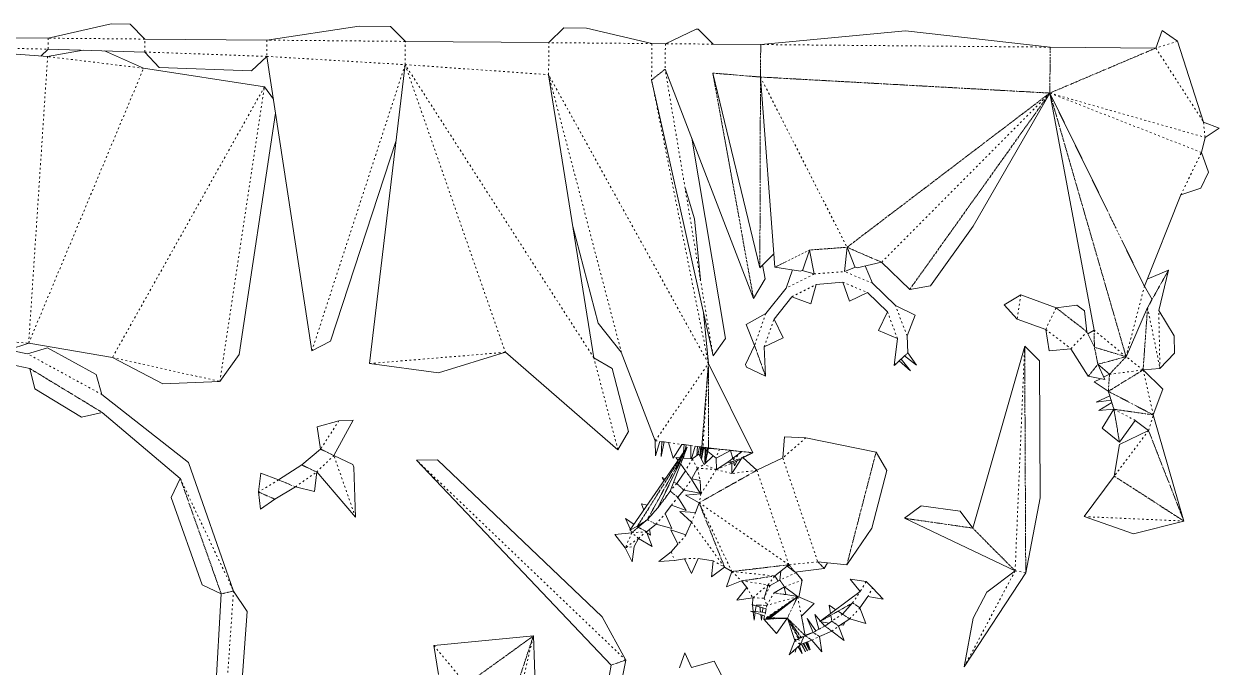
# Model space of a CAD drawing. Extents: x 0 to 780, y 418 to 839.
# Drawn here: x 366.7 to 768.2, y 619.1 to 835.4 of the extents above; entities that cross this region are included whole.
import ezdxf

# ---------------------------------------------------------------- set-up
doc = ezdxf.new("R2010")
doc.units = 0
doc.header["$LTSCALE"] = 0.05
doc.header["$MEASUREMENT"] = 0
doc.linetypes.add('ACAD_ISO03W100', pattern=[30, 12, -18])
doc.linetypes.add('ACAD_ISO12W100', pattern=[21, 12, -3, 0, -3, 0, -3])
for name, color, linetype in [('CutLine', 7, 'Continuous'), ('MountainLine', 7, 'Continuous'), ('ValleyLine', 7, 'Continuous')]:
    doc.layers.add(name, color=color, linetype=linetype)

msp = doc.modelspace()

# ---------------------------------------------------------------- linework, layer by layer
at = {"layer": 'CutLine', "color": 1, "linetype": 'Continuous', "lineweight": 0}
for p, q in [((396.06506, 835.356377), (374.886525, 830.545081)), ((402.396701, 835.299901), (396.06506, 835.356377)), ((407.351906, 830.255504), (402.396701, 835.299901)), ((479.364774, 834.613379), (448.393819, 829.889428)), ((489.915553, 834.519271), (479.364774, 834.613379)), ((494.870758, 829.474873), (489.915553, 834.519271)), ((548.119793, 834.000114), (543.075396, 829.044909)), ((555.704525, 833.932461), (548.119793, 834.000114)), ((577.684949, 828.736207), (555.704525, 833.932461)), ((592.531577, 833.60398), (582.206619, 828.695875)), ((593.258993, 833.597492), (592.531577, 833.60398)), ((598.214198, 828.553094), (593.258993, 833.597492)), ((662.896299, 832.976357), (614.233838, 828.410206)), ((711.469569, 827.542905), (662.896299, 832.976357)), ((749.098032, 833.147206), (746.915991, 827.226739)), ((754.263119, 829.522967), (749.098032, 833.147206)), ((374.886525, 830.545081), (348.216141, 830.782969)), ((448.393819, 829.889428), (407.351906, 830.255504)), ((543.075396, 829.044909), (494.870758, 829.474873)), ((582.206619, 828.695875), (577.684949, 828.736207)), ((614.233838, 828.410206), (598.214198, 828.553094)), ((746.915991, 827.226739), (711.469569, 827.542905)), ((762.962298, 802.375898), (754.263119, 829.522967)), ((374.716159, 824.368826), (348.117422, 826.363342)), ((372.432584, 824.540061), (374.853667, 826.861226)), ((386.656564, 826.511587), (374.716159, 824.368826)), ((374.853667, 826.861226), (407.313054, 825.899678)), ((406.951714, 820.443859), (393.836797, 826.298887)), ((407.313054, 825.899678), (412.130831, 820.723867)), ((443.169308, 819.611869), (448.34512, 824.429646)), ((448.34512, 824.429646), (463.470067, 725.445267)), ((447.527463, 814.166913), (406.951714, 820.443859)), ((412.130831, 820.723867), (443.169308, 819.611869)), ((494.801081, 821.663184), (482.822294, 721.184188)), ((582.130306, 820.140218), (611.831625, 743.069656)), ((558.18493, 723.100138), (542.97939, 818.281339)), ((577.576099, 816.53269), (598.244807, 723.809618)), ((598.127289, 818.809484), (613.946478, 753.400642)), ((614.13644, 817.490642), (619.019901, 753.586683)), ((450.536496, 810.088309), (447.527463, 814.166913)), ((685.54996, 767.317879), (711.33182, 812.099518)), ((711.33182, 812.099518), (726.196883, 732.421644)), ((439.011743, 724.228346), (451.257008, 805.372957)), ((768.18367, 800.26438), (762.962298, 802.375898)), ((763.449237, 797.213744), (768.18367, 800.26438)), ((469.772483, 728.651443), (491.763952, 796.187505)), ((602.351329, 729.566047), (591.088175, 796.895864)), ((762.251363, 792.152214), (763.449237, 797.213744)), ((764.584343, 785.477095), (762.251363, 792.152214)), ((762.030118, 780.178162), (764.584343, 785.477095)), ((592.018797, 769.853352), (588.804714, 780.241387)), ((755.355, 777.845182), (762.030118, 780.178162)), ((743.088378, 747.147325), (755.355, 777.845182)), ((551.057459, 767.715537), (559.678303, 734.807962)), ((593.974929, 749.334447), (592.018797, 769.853352)), ((671.257826, 747.268336), (685.54996, 767.317879)), ((628.39501, 752.643322), (630.66171, 759.341237)), ((630.66171, 759.341237), (632.146933, 751.285255)), ((642.368399, 752.088299), (643.231697, 760.274483)), ((643.231697, 760.274483), (645.821411, 753.694712)), ((613.946478, 753.400642), (618.674912, 758.10113)), ((646.585632, 753.362165), (654.823384, 755.230416)), ((654.823384, 755.230416), (664.284084, 746.099183)), ((615.714802, 749.690717), (614.876285, 754.324954)), ((619.019901, 753.586683), (627.576147, 752.238557)), ((624.955171, 752.651519), (622.798284, 746.535986)), ((627.576147, 752.238557), (628.39501, 752.643322)), ((632.146933, 751.285255), (628.103365, 752.499161)), ((646.065059, 753.58869), (642.368399, 752.088299)), ((645.821411, 753.694712), (646.585632, 753.362165)), ((651.79868, 748.210696), (649.323955, 753.983193)), ((751.201696, 752.594376), (744.044839, 749.54092)), ((747.906111, 739.043252), (751.201696, 752.594376)), ((611.831625, 743.069656), (615.714802, 749.690717)), ((631.019124, 741.231254), (632.885584, 747.765064)), ((632.885584, 747.765064), (641.80286, 748.507452)), ((641.80286, 748.507452), (644.041677, 742.173206)), ((659.452104, 740.748654), (651.79868, 748.210696)), ((664.284084, 746.099183), (671.257826, 747.268336)), ((745.681671, 742.732643), (743.088378, 747.147325)), ((622.798284, 746.535986), (615.940823, 737.987514)), ((618.723074, 736.118807), (624.662419, 743.632639)), ((624.662419, 743.632639), (631.019124, 741.231254)), ((644.041677, 742.173206), (650.097701, 745.081737)), ((650.097701, 745.081737), (656.795384, 738.572102)), ((701.557887, 744.271987), (696.005573, 740.938591)), ((713.425772, 739.91732), (701.557887, 744.271987)), ((666.079529, 737.428223), (659.452104, 740.748654)), ((696.005573, 740.938591), (700.343913, 736.130417)), ((720.441736, 740.79837), (713.425772, 739.91732)), ((722.928147, 738.866764), (720.441736, 740.79837)), ((723.809197, 731.8508), (722.928147, 738.866764)), ((744.153861, 740.003153), (736.940932, 723.494409)), ((753.087213, 730.492682), (747.906111, 739.043252)), ((559.678303, 734.807962), (567.406041, 725.039674)), ((596.655997, 721.211308), (595.035914, 738.205215)), ((615.940823, 737.987514), (609.331042, 734.309313)), ((621.762573, 729.780054), (618.723074, 736.118807)), ((656.795384, 738.572102), (653.794108, 732.333137)), ((663.369382, 730.528721), (666.079529, 737.428223)), ((700.343913, 736.130417), (709.938298, 732.678784)), ((609.331042, 734.309313), (612.146001, 727.288318)), ((653.794108, 732.333137), (660.156731, 729.603786)), ((709.938298, 732.678784), (711.127678, 725.457315)), ((726.316464, 726.642524), (723.809197, 731.8508)), ((726.196883, 732.421644), (724.13568, 731.172605)), ((367.915244, 724.471943), (344.918873, 729.116007)), ((361.551254, 725.757136), (368.358996, 728.025369)), ((368.358996, 728.025369), (396.499939, 723.232718)), ((463.470067, 725.445267), (469.772483, 728.651443)), ((598.244807, 723.809618), (602.351329, 729.566047)), ((612.146001, 727.288318), (609.120955, 720.896988)), ((615.388484, 726.815373), (621.762573, 729.780054)), ((615.842658, 716.947801), (615.388484, 726.815373)), ((660.156731, 729.603786), (659.043961, 720.492822)), ((663.665996, 724.816701), (663.369382, 730.528721)), ((702.879878, 727.044985), (685.427191, 665.874917)), ((707.903392, 722.068609), (702.879878, 727.044985)), ((753.210583, 724.632045), (753.087213, 730.492682)), ((345.864544, 724.249063), (368.732165, 719.515556)), ((374.70293, 726.453687), (367.915244, 724.471943)), ((390.96684, 717.540516), (374.70293, 726.453687)), ((396.499939, 723.232718), (413.450653, 714.314464)), ((432.585856, 715.154694), (439.011743, 724.228346)), ((506.048224, 718.086405), (528.450618, 724.954653)), ((528.450618, 724.954653), (566.265528, 692.229794)), ((564.288101, 719.529243), (558.18493, 723.100138)), ((567.406041, 725.039674), (578.812118, 695.237399)), ((661.363236, 722.653015), (662.522358, 723.75362)), ((664.510333, 718.747217), (661.363236, 722.653015)), ((662.522358, 723.75362), (666.498378, 720.623001)), ((666.498378, 720.623001), (663.665996, 724.816701)), ((711.127678, 725.457315), (718.412285, 726.163533)), ((718.412285, 726.163533), (724.246005, 716.902873)), ((748.31692, 719.527922), (753.210583, 724.632045)), ((368.732165, 719.515556), (370.411299, 712.646749)), ((482.822294, 721.184188), (506.048224, 718.086405)), ((569.836423, 698.332966), (564.288101, 719.529243)), ((611.618957, 691.189692), (596.655997, 721.211308)), ((609.120955, 720.896988), (609.451329, 719.972847)), ((609.451329, 719.972847), (615.842658, 716.947801)), ((659.043961, 720.492822), (660.783177, 722.103969)), ((660.783177, 722.103969), (664.510333, 718.747217)), ((708.120604, 675.989369), (707.903392, 722.068609)), ((727.454214, 720.921448), (727.231419, 722.127333)), ((727.453622, 720.924651), (727.483192, 720.927163)), ((729.757606, 715.79263), (727.454214, 720.921448)), ((727.483192, 720.927163), (731.372263, 717.563137)), ((742.659932, 719.040661), (748.31692, 719.527922)), ((749.253288, 712.580086), (742.659932, 719.040661)), ((392.948583, 710.75283), (390.96684, 717.540516)), ((413.450653, 714.314464), (432.585856, 715.154694)), ((724.246005, 716.902873), (729.757606, 715.79263)), ((728.311163, 716.083998), (726.1859, 715.057059)), ((726.1859, 715.057059), (730.975442, 711.857203)), ((731.372263, 717.563137), (729.392161, 716.606342)), ((370.411299, 712.646749), (386.129135, 703.10405)), ((422.058341, 687.947788), (392.948583, 710.75283)), ((730.975442, 711.857203), (731.443641, 710.367626)), ((746.09463, 703.906317), (749.253288, 712.580086)), ((731.443641, 710.367626), (726.867719, 708.199756)), ((726.867719, 708.199756), (731.891407, 708.833221)), ((732.133281, 708.072026), (727.735462, 705.414141)), ((731.891407, 708.833221), (732.133281, 708.072026)), ((386.129135, 703.10405), (392.997941, 704.783184)), ((392.997941, 704.783184), (419.269577, 682.527667)), ((727.735462, 705.414141), (732.85841, 705.814848)), ((732.85841, 705.814848), (728.866837, 699.453346)), ((756.362448, 668.241955), (746.09463, 703.906317)), ((472.580454, 701.964215), (465.289323, 699.911804)), ((465.289323, 699.911804), (466.387734, 692.417373)), ((470.854418, 690.275071), (477.39062, 702.125561)), ((477.39062, 702.125561), (472.580454, 701.964215)), ((728.866837, 699.453346), (734.734203, 694.765555)), ((744.475667, 698.683081), (734.715365, 694.009595)), ((734.734203, 694.765555), (739.962775, 702.079176)), ((739.962775, 702.079176), (744.475667, 698.683081)), ((566.265528, 692.229794), (569.836423, 698.332966)), ((578.812118, 695.237399), (578.870659, 690.181427)), ((578.870659, 690.181427), (580.302874, 695.030658)), ((580.302874, 695.030658), (581.066201, 694.92063)), ((581.066201, 694.92063), (580.808794, 689.913639)), ((580.808794, 689.913639), (581.798609, 694.828564)), ((581.798609, 694.828564), (583.279682, 694.620241)), ((583.279682, 694.620241), (584.825737, 689.360898)), ((622.184849, 696.582106), (621.649964, 689.437317)), ((629.341127, 696.233087), (622.184849, 696.582106)), ((652.953005, 691.360979), (629.341127, 696.233087)), ((466.387734, 692.417373), (460.098232, 687.081153)), ((589.529031, 693.027535), (570.32012, 665.159535)), ((583.810282, 678.312913), (589.529031, 693.027535)), ((584.825737, 689.360898), (587.732735, 694.008513)), ((587.732735, 694.008513), (588.481937, 693.915435)), ((588.481937, 693.915435), (588.33949, 691.301767)), ((588.864314, 692.063174), (589.228841, 693.818069)), ((589.228841, 693.818069), (590.717349, 693.618711)), ((590.717349, 693.618711), (590.804198, 689.177911)), ((590.986514, 689.161888), (592.201256, 693.426253)), ((593.450296, 690.777163), (591.240276, 689.139586)), ((592.201256, 693.426253), (592.94055, 693.319972)), ((592.94055, 693.319972), (592.755517, 690.262346)), ((593.104282, 690.520774), (593.675467, 693.22055)), ((595.182217, 687.26594), (593.450296, 690.777163)), ((593.675467, 693.22055), (594.058432, 693.173522)), ((594.058432, 693.173522), (593.737588, 690.194719)), ((593.851188, 689.964413), (594.438011, 693.117845)), ((594.827153, 693.079289), (594.273744, 689.107739)), ((594.323688, 689.006486), (595.173947, 693.018457)), ((594.438011, 693.117845), (594.827153, 693.079289)), ((596.283789, 692.630716), (595.150243, 692.692115)), ((595.150243, 692.692115), (596.184789, 691.844523)), ((595.173947, 693.018457), (595.549283, 692.94455)), ((595.540845, 692.3721), (595.475547, 687.941899)), ((595.475547, 687.941899), (595.837461, 692.129085)), ((595.549283, 692.94455), (595.545247, 692.67072)), ((596.313198, 692.864264), (595.688122, 687.900338)), ((595.688122, 687.900338), (596.662366, 692.807693)), ((595.882697, 692.652442), (595.906386, 692.926509)), ((595.906386, 692.926509), (596.313198, 692.864264)), ((596.431089, 691.642732), (599.219596, 689.358137)), ((600.40325, 692.407583), (596.623577, 692.612311)), ((596.662366, 692.807693), (600.40325, 692.407583)), ((599.219596, 689.358137), (604.123829, 692.008942)), ((607.87736, 691.585082), (603.191179, 688.043009)), ((604.123829, 692.008942), (604.818669, 689.273156)), ((604.51409, 687.60749), (611.618957, 691.189692)), ((656.538622, 685.266444), (652.953005, 691.360979)), ((734.715365, 694.009595), (732.952468, 683.332651)), ((437.156561, 644.725062), (422.058341, 687.947788)), ((460.098232, 687.081153), (452.300874, 682.074879)), ((477.225763, 687.208157), (470.854418, 690.275071)), ((477.513924, 686.385099), (477.225763, 687.208157)), ((505.697098, 688.868849), (498.627778, 688.711661)), ((498.627778, 688.711661), (564.010627, 619.79253)), ((560.960719, 636.009381), (505.697098, 688.868849)), ((587.09995, 689.503461), (585.756978, 689.621488)), ((585.756978, 689.621488), (586.481812, 688.606675)), ((587.342543, 687.401595), (588.956268, 685.142277)), ((591.240276, 689.139586), (588.124428, 689.413424)), ((588.254865, 689.749044), (588.236039, 689.403615)), ((588.31051, 689.39707), (588.53145, 690.460709)), ((598.246812, 690.155129), (595.182217, 687.26594)), ((599.334045, 685.547019), (599.220461, 689.358605)), ((603.191179, 688.043009), (599.334045, 685.547019)), ((604.520414, 684.207669), (604.514223, 687.607891)), ((607.782886, 689.255584), (604.520414, 684.207669)), ((605.15912, 687.932707), (605.439546, 686.828589)), ((605.439546, 686.828589), (606.300332, 688.508095)), ((612.953892, 685.31967), (608.306283, 689.519475)), ((621.649964, 689.437317), (612.953892, 685.31967)), ((419.269577, 682.527667), (416.231251, 676.142639)), ((446.348739, 684.335168), (445.54041, 678.019836)), ((452.300874, 682.074879), (446.348739, 684.335168)), ((464.364164, 678.143622), (465.083602, 684.735818)), ((465.083602, 684.735818), (478.106125, 669.562436)), ((478.106125, 669.562436), (477.513924, 686.385099)), ((582.20796, 682.406235), (581.114087, 682.846825)), ((581.114087, 682.846825), (581.761543, 681.758581)), ((588.956268, 685.142277), (586.0092, 680.87517)), ((590.99157, 682.273448), (592.974788, 685.981424)), ((651.51716, 665.892143), (656.538622, 685.266444)), ((732.952468, 683.332651), (722.851731, 669.731729)), ((451.025993, 675.580228), (457.932719, 679.759531)), ((457.932719, 679.759531), (464.364164, 678.143622)), ((586.0092, 680.87517), (584.96893, 681.29417)), ((586.417818, 676.276601), (588.453032, 678.577388)), ((588.453032, 678.577388), (593.843813, 677.59467)), ((593.843813, 677.59467), (590.99157, 682.273448)), ((591.060033, 682.401452), (593.846452, 681.867734)), ((593.846452, 681.867734), (594.159079, 677.394782)), ((416.231251, 676.142639), (426.655681, 646.790428)), ((445.54041, 678.019836), (446.251416, 672.23146)), ((446.251416, 672.23146), (451.025993, 675.580228)), ((583.810787, 678.314211), (583.812375, 678.311542)), ((589.221231, 671.786882), (586.417818, 676.276601)), ((594.159079, 677.394782), (588.950765, 676.91271)), ((588.950765, 676.91271), (593.531568, 674.387799)), ((703.239094, 650.841166), (708.120604, 675.989369)), ((576.096649, 673.540037), (574.174463, 674.004091)), ((574.174463, 674.004091), (574.965436, 671.89889)), ((576.143882, 668.725586), (579.674962, 672.67616)), ((582.187626, 670.75946), (584.23818, 673.571793)), ((584.389201, 665.680307), (582.187626, 670.75946)), ((584.23818, 673.571793), (589.221231, 671.786882)), ((592.329792, 671.128575), (587.045657, 671.454796)), ((587.045657, 671.454796), (590.985336, 667.918212)), ((593.531568, 674.387799), (592.329792, 671.128575)), ((668.163386, 673.405233), (662.503458, 669.166695)), ((681.188652, 671.534845), (668.163386, 673.405233)), ((685.427191, 665.874917), (681.188652, 671.534845)), ((571.679251, 667.131343), (568.785923, 669.060052)), ((568.785923, 669.060052), (570.457201, 665.358411)), ((570.32012, 665.159535), (572.828309, 666.551836)), ((573.114096, 666.174866), (572.675685, 666.467114)), ((572.828309, 666.551836), (573.228823, 666.2701)), ((576.164661, 668.707111), (573.114096, 666.174866)), ((575.808095, 664.643842), (579.060853, 667.181449)), ((576.150159, 668.695072), (576.143882, 668.725586)), ((576.153625, 668.736486), (576.164661, 668.707111)), ((579.060853, 667.181449), (584.389201, 665.680307)), ((590.985336, 667.918212), (589.114662, 663.55021)), ((662.503458, 669.166695), (699.667703, 651.506511)), ((722.851731, 669.731729), (739.385026, 663.991776)), ((739.385026, 663.991776), (756.362448, 668.241955)), ((570.926403, 664.319195), (565.235385, 663.726239)), ((565.235385, 663.726239), (568.739642, 659.203025)), ((570.501527, 665.260235), (570.926403, 664.319195)), ((571.693823, 659.685103), (573.202161, 662.414183)), ((573.202161, 662.414183), (577.755723, 659.729851)), ((577.755723, 659.729851), (575.808095, 664.643842)), ((575.911467, 664.383028), (577.227531, 663.45726)), ((577.227531, 663.45726), (576.820933, 665.433998)), ((589.114662, 663.55021), (583.999263, 665.307383)), ((583.999263, 665.307383), (586.387673, 660.4545)), ((643.14227, 653.508233), (651.51716, 665.892143)), ((568.739642, 659.203025), (571.022005, 654.509337)), ((571.022005, 654.509337), (571.693823, 659.685103)), ((586.387673, 660.4545), (584.116256, 657.884883)), ((584.116256, 657.884883), (580.045868, 654.589025)), ((580.045868, 654.589025), (585.268141, 654.987276)), ((585.268141, 654.987276), (588.607207, 655.567068)), ((588.607207, 655.567068), (591.009081, 650.61454)), ((591.009081, 650.61454), (593.209108, 655.659974)), ((593.209108, 655.659974), (598.218904, 654.906155)), ((598.218904, 654.906155), (597.714609, 649.463186)), ((633.396649, 654.515458), (643.14227, 653.508233)), ((597.714609, 649.463186), (602.078306, 652.755355)), ((602.078306, 652.755355), (604.536581, 651.278813)), ((604.536581, 651.278813), (602.684798, 646.110853)), ((618.977803, 649.784793), (623.717092, 653.542474)), ((621.005099, 651.392193), (620.626569, 648.40778)), ((625.510154, 651.311297), (623.059186, 653.020835)), ((623.717092, 653.542474), (623.269634, 652.874048)), ((625.68188, 651.097613), (635.573003, 652.270546)), ((626.154559, 650.861828), (625.79695, 651.111258)), ((628.099617, 648.401242), (626.154559, 650.861828)), ((635.573003, 652.270546), (636.612536, 654.183091)), ((682.593258, 619.225757), (703.239094, 650.841166)), ((699.667703, 651.506511), (690.195115, 644.291581)), ((426.655681, 646.790428), (433.040709, 643.752102)), ((602.684798, 646.110853), (607.791915, 648.124375)), ((607.791915, 648.124375), (609.560629, 645.901573)), ((615.377327, 642.349562), (616.691844, 646.813252)), ((617.366665, 646.556106), (616.61749, 646.560769)), ((616.691844, 646.813252), (617.424537, 646.588979)), ((620.626569, 648.40778), (617.366665, 646.556106)), ((620.04103, 648.075186), (618.977803, 649.784793)), ((626.995668, 642.691236), (628.099617, 648.401242)), ((649.602457, 647.868287), (644.310056, 648.720441)), ((644.310056, 648.720441), (647.653252, 644.53013)), ((651.789284, 645.824424), (649.602457, 647.868287)), ((433.040709, 643.752102), (430.161771, 594.209994)), ((441.683271, 637.827562), (437.156561, 644.725062)), ((609.560629, 645.901573), (606.21303, 641.674)), ((606.21303, 641.674), (611.55768, 642.390597)), ((611.55768, 642.390597), (611.472782, 639.967909)), ((626.655361, 642.836213), (617.62333, 635.860574)), ((618.73528, 644.130129), (622.219771, 646.106856)), ((622.697546, 643.495881), (622.118777, 646.049563)), ((622.219771, 646.106856), (626.631638, 642.851171)), ((626.645785, 642.848852), (622.697546, 643.495881)), ((626.639643, 642.824073), (626.645785, 642.848852)), ((626.644083, 642.841987), (626.653674, 642.83491)), ((632.190925, 640.477971), (626.655361, 642.836213)), ((647.653252, 644.53013), (634.037875, 634.431906)), ((647.531646, 639.0771), (650.17917, 642.842301)), ((650.17917, 642.842301), (655.383898, 641.957884)), ((655.383898, 641.957884), (651.789284, 645.824424)), ((690.195115, 644.291581), (685.57643, 635.559545)), ((611.479219, 640.151595), (611.235337, 640.164447)), ((611.235337, 640.164447), (611.477112, 640.091476)), ((611.472782, 639.967909), (611.690315, 637.908718)), ((611.906484, 639.961887), (616.056884, 638.709245)), ((612.388192, 637.847668), (612.641412, 639.740076)), ((612.669674, 639.95129), (613.867887, 639.941873)), ((613.94024, 639.348074), (614.141754, 637.694265)), ((614.789585, 637.637592), (614.952641, 639.042519)), ((615.057414, 639.945268), (616.264719, 639.89941)), ((616.056884, 638.709245), (615.789743, 637.550097)), ((627.901177, 636.258749), (632.190925, 640.477971)), ((639.45232, 638.44768), (637.164827, 639.967724)), ((637.164827, 639.967724), (637.651368, 637.111953)), ((645.073115, 640.725713), (641.701184, 636.953305)), ((649.532535, 633.841356), (647.531646, 639.0771)), ((439.143448, 601.756856), (441.683271, 637.827562)), ((568.876849, 621.518658), (560.960719, 636.009381)), ((615.789743, 637.550097), (610.773135, 637.988954)), ((610.773135, 637.988954), (615.544042, 636.377309)), ((611.715467, 637.670628), (612.001809, 634.960081)), ((612.001809, 634.960081), (612.336434, 637.460861)), ((614.248914, 636.814812), (614.476919, 634.943591)), ((614.476919, 634.943591), (614.677298, 636.670101)), ((615.544042, 636.377309), (615.309093, 635.203586)), ((615.309093, 635.203586), (619.508434, 630.420119)), ((617.33271, 635.789119), (616.928428, 635.667972)), ((619.508434, 630.420119), (622.973526, 635.335268)), ((620.418902, 635.475686), (623.274278, 635.318737)), ((623.1762, 635.61729), (625.634966, 628.132737)), ((629.167114, 629.661248), (627.901177, 636.258749)), ((632.764885, 631.330762), (629.869013, 635.443485)), ((629.869013, 635.443485), (631.804892, 630.800971)), ((634.27864, 634.610476), (632.384302, 636.81179)), ((632.384302, 636.81179), (633.749895, 631.873158)), ((635.726548, 632.927935), (634.302452, 634.582804)), ((634.490608, 634.364158), (637.182416, 633.961349)), ((638.079586, 634.598508), (635.726753, 632.927555)), ((637.747509, 636.547648), (638.079586, 634.598508)), ((641.701184, 636.953305), (640.203603, 637.94845)), ((640.405202, 632.944765), (644.127433, 635.325083)), ((644.127433, 635.325083), (649.532535, 633.841356)), ((685.57643, 635.559545), (682.593258, 619.225757)), ((628.530918, 633.770297), (628.435614, 633.4735)), ((628.447634, 633.410859), (628.530918, 633.770297)), ((631.675703, 630.744616), (629.12547, 629.878277)), ((631.804892, 630.800971), (629.1711, 629.652062)), ((633.749895, 631.873158), (632.764885, 631.330762)), ((633.946209, 629.431396), (638.107492, 631.229008)), ((638.107492, 631.229008), (642.247942, 628.080597)), ((642.247942, 628.080597), (640.405202, 632.944765)), ((641.082301, 633.377761), (642.032616, 633.235554)), ((642.032616, 633.235554), (642.443762, 634.248398)), ((537.862755, 629.608789), (504.476152, 626.364971)), ((504.476152, 626.364971), (506.026428, 616.648284)), ((538.545752, 610.401719), (537.862755, 629.608789)), ((625.657881, 628.091495), (623.762116, 623.308689)), ((623.762116, 623.308689), (627.637598, 626.692443)), ((625.634966, 628.132737), (625.658173, 628.09162)), ((626.550374, 628.473719), (625.657881, 628.091495)), ((626.522641, 628.526021), (626.861384, 628.653131)), ((626.541281, 628.469824), (626.522641, 628.526021)), ((626.525742, 628.527185), (626.550374, 628.473719)), ((627.000941, 629.005605), (626.630808, 629.124774)), ((626.80956, 629.067222), (626.810421, 629.069862)), ((626.810421, 629.069862), (627.002564, 629.010288)), ((626.873295, 628.636893), (626.863679, 628.654326)), ((627.14448, 628.74639), (626.873295, 628.636893)), ((627.002456, 629.010321), (627.000941, 629.005605)), ((627.004343, 629.009805), (627.007548, 629.003782)), ((627.120785, 628.788193), (627.40131, 628.895145)), ((627.141586, 628.745221), (627.120785, 628.788193)), ((627.121995, 628.788655), (627.14448, 628.74639)), ((627.137395, 628.75388), (627.138496, 628.757638)), ((627.197042, 628.957567), (627.403024, 628.899579)), ((628.104172, 623.757959), (627.244631, 626.349336)), ((627.405177, 628.895285), (627.402452, 628.89974)), ((627.729929, 629.404198), (627.40342, 628.899659)), ((627.637598, 626.692443), (631.376721, 628.220226)), ((627.796654, 629.110246), (627.839891, 629.110978)), ((627.897067, 626.79846), (629.300187, 624.285795)), ((629.300187, 624.285795), (628.053068, 626.862202)), ((628.71724, 629.467501), (628.28753, 629.272621)), ((628.493168, 629.370378), (628.715313, 629.471703)), ((628.494841, 629.36664), (628.493168, 629.370378)), ((628.503871, 627.046397), (629.959154, 624.596553)), ((628.697828, 629.463728), (629.420757, 629.760967)), ((628.715627, 629.471046), (628.717309, 629.467529)), ((629.1711, 629.652062), (628.71724, 629.467501)), ((629.959154, 624.596553), (628.739344, 627.14261)), ((629.170533, 629.651831), (629.168557, 629.657273)), ((629.254261, 627.353002), (630.537053, 624.805787)), ((630.537053, 624.805787), (629.374491, 627.402127)), ((629.651226, 627.515199), (630.875542, 624.955795)), ((630.875542, 624.955795), (629.908171, 627.620185)), ((631.376721, 628.220226), (634.793331, 624.303074)), ((634.793331, 624.303074), (633.946209, 629.431396)), ((588.739612, 623.981684), (586.892486, 618.913747)), ((590.937637, 619.055778), (588.739612, 623.981684)), ((625.258798, 624.315781), (625.395591, 624.734905)), ((625.372663, 624.714887), (625.258798, 624.315781)), ((625.79158, 624.158106), (626.154537, 625.397556)), ((626.085976, 625.337693), (625.79158, 624.158106)), ((626.840639, 625.996604), (628.104172, 623.757959)), ((564.010627, 619.79253), (561.045693, 603.291229)), ((565.663185, 604.877089), (568.876849, 621.518658)), ((598.603285, 621.173037), (590.937637, 619.055778)), ((602.278958, 614.120775), (598.603285, 621.173037))]:
    msp.add_line(p, q, dxfattribs=at)
at = {"layer": 'MountainLine', "color": 1, "linetype": 'ACAD_ISO03W100', "lineweight": 0}
for p, q in [((348.186173, 827.423106), (374.853667, 826.861226)), ((374.886525, 830.545081), (374.853667, 826.861226)), ((407.351906, 830.255504), (374.886525, 830.545081)), ((407.313054, 825.899678), (407.351906, 830.255504)), ((448.393819, 829.889428), (448.34512, 824.429646)), ((494.870758, 829.474873), (448.393819, 829.889428)), ((494.801081, 821.663184), (494.870758, 829.474873)), ((542.97939, 818.281339), (543.075396, 829.044909)), ((577.684949, 828.736207), (543.075396, 829.044909)), ((577.684949, 828.736207), (577.576099, 816.53269)), ((582.206619, 828.695875), (582.130306, 820.140218)), ((598.214198, 828.553094), (582.206619, 828.695875)), ((711.469569, 827.542905), (614.233838, 828.410206)), ((754.263119, 829.522967), (746.915991, 827.226739)), ((746.915991, 827.226739), (762.962298, 802.375898)), ((368.358996, 728.025369), (374.716159, 824.368826)), ((406.951714, 820.443859), (374.716159, 824.368826)), ((407.313054, 825.899678), (448.34512, 824.429646)), ((448.34512, 824.429646), (494.801081, 821.663184)), ((368.358996, 728.025369), (406.951714, 820.443859)), ((463.470067, 725.445267), (494.801081, 821.663184)), ((494.801081, 821.663184), (542.97939, 818.281339)), ((558.18493, 723.100138), (494.801081, 821.663184)), ((494.801081, 821.663184), (528.450618, 724.954653)), ((598.244807, 723.809618), (582.130306, 820.140218)), ((596.655997, 721.211308), (542.97939, 818.281339)), ((542.97939, 818.281339), (567.406041, 725.039674)), ((596.655997, 721.211308), (577.576099, 816.53269)), ((614.13644, 817.490642), (643.231697, 760.274483)), ((447.527463, 814.166913), (396.499939, 723.232718)), ((432.585856, 715.154694), (447.527463, 814.166913)), ((711.33182, 812.099518), (654.823384, 755.230416)), ((762.251363, 792.152214), (711.33182, 812.099518)), ((711.33182, 812.099518), (763.449237, 797.213744)), ((763.449237, 797.213744), (762.962298, 802.375898)), ((755.355, 777.845182), (762.251363, 792.152214)), ((632.146933, 751.285255), (622.798284, 746.535986)), ((632.146933, 751.285255), (642.368399, 752.088299)), ((651.79868, 748.210696), (642.368399, 752.088299)), ((624.662419, 743.632639), (632.885584, 747.765064)), ((641.80286, 748.507452), (650.097701, 745.081737)), ((736.940932, 723.494409), (743.088378, 747.147325)), ((701.557887, 744.271987), (700.343913, 736.130417)), ((663.369382, 730.528721), (659.452104, 740.748654)), ((713.425772, 739.91732), (709.938298, 732.678784)), ((744.153861, 740.003153), (748.31692, 719.527922)), ((748.31692, 719.527922), (747.906111, 739.043252)), ((615.940823, 737.987514), (612.146001, 727.288318)), ((615.388484, 726.815373), (618.723074, 736.118807)), ((656.795384, 738.572102), (660.156731, 729.603786)), ((709.938298, 732.678784), (718.412285, 726.163533)), ((718.412285, 726.163533), (723.809197, 731.8508)), ((736.940932, 723.494409), (726.196883, 732.421644)), ((344.975891, 729.930835), (368.358996, 728.025369)), ((702.879878, 727.044985), (699.667703, 651.506511)), ((392.948583, 710.75283), (367.915244, 724.471943)), ((396.499939, 723.232718), (432.585856, 715.154694)), ((482.822294, 721.184188), (528.450618, 724.954653)), ((566.265528, 692.229794), (558.18493, 723.100138)), ((742.659932, 719.040661), (736.940932, 723.494409)), ((578.812118, 695.237399), (596.655997, 721.211308)), ((596.655997, 721.211308), (594.827153, 693.079289)), ((731.372263, 717.563137), (742.659932, 719.040661)), ((746.09463, 703.906317), (742.659932, 719.040661)), ((731.443641, 710.367626), (732.85841, 705.814848)), ((732.85841, 705.814848), (739.962775, 702.079176)), ((744.475667, 698.683081), (746.09463, 703.906317)), ((472.580454, 701.964215), (466.387734, 692.417373)), ((744.475667, 698.683081), (732.952468, 683.332651)), ((578.812118, 695.237399), (580.302874, 695.030658)), ((581.066201, 694.92063), (581.798609, 694.828564)), ((583.279682, 694.620241), (587.732735, 694.008513)), ((629.341127, 696.233087), (621.649964, 689.437317)), ((588.481937, 693.915435), (589.228841, 693.818069)), ((590.717349, 693.618711), (592.201256, 693.426253)), ((592.94055, 693.319972), (593.675467, 693.22055)), ((594.058432, 693.173522), (594.438011, 693.117845)), ((594.827153, 693.079289), (595.173947, 693.018457)), ((595.549283, 692.94455), (595.906386, 692.926509)), ((596.313198, 692.864264), (596.662366, 692.807693)), ((600.40325, 692.407583), (599.219596, 689.358137)), ((603.861023, 687.823497), (607.87736, 691.585082)), ((465.083602, 684.735818), (470.854418, 690.275071)), ((478.106125, 669.562436), (470.854418, 690.275071)), ((568.876849, 621.518658), (498.627778, 688.711661)), ((591.240276, 689.139586), (588.956268, 685.142277)), ((592.974788, 685.981424), (591.240276, 689.139586)), ((592.974788, 685.981424), (595.182217, 687.26594)), ((599.334045, 685.547019), (595.182217, 687.26594)), ((599.334045, 685.547019), (604.51409, 687.60749)), ((603.191179, 688.043009), (603.527615, 687.94416)), ((603.527615, 687.94416), (603.861023, 687.823497)), ((603.861023, 687.823497), (604.51409, 687.60749)), ((621.649964, 689.437317), (633.396649, 654.515458)), ((419.269577, 682.527667), (437.156561, 644.725062)), ((457.932719, 679.759531), (465.083602, 684.735818)), ((599.334045, 685.547019), (592.974788, 685.981424)), ((592.974788, 685.981424), (593.846452, 681.867734)), ((594.159079, 677.394782), (599.334045, 685.547019)), ((599.334045, 685.547019), (604.520414, 684.207669)), ((612.953892, 685.31967), (604.520414, 684.207669)), ((623.717092, 653.542474), (612.953892, 685.31967)), ((452.300874, 682.074879), (445.54041, 678.019836)), ((586.0092, 680.87517), (583.812375, 678.311542)), ((588.453032, 678.577388), (590.99157, 682.273448)), ((579.674962, 672.67616), (583.810282, 678.312913)), ((584.23818, 673.571793), (586.417818, 676.276601)), ((594.159079, 677.394782), (593.531568, 674.387799)), ((579.060853, 667.181449), (582.187626, 670.75946)), ((592.329792, 671.128575), (590.985336, 667.918212)), ((593.531568, 674.387799), (623.717092, 653.542474)), ((604.536581, 651.278813), (593.531568, 674.387799)), ((590.985336, 667.918212), (602.078306, 652.755355)), ((722.851731, 669.731729), (756.362448, 668.241955)), ((570.926403, 664.319195), (568.739642, 659.203025)), ((573.202161, 662.414183), (568.739642, 659.203025)), ((570.926403, 664.319195), (575.808095, 664.643842)), ((573.202161, 662.414183), (570.926403, 664.319195)), ((573.202161, 662.414183), (575.808095, 664.643842)), ((589.114662, 663.55021), (586.387673, 660.4545)), ((568.739642, 659.203025), (571.693823, 659.685103)), ((584.116256, 657.884883), (585.268141, 654.987276)), ((588.607207, 655.567068), (593.209108, 655.659974)), ((598.218904, 654.906155), (602.078306, 652.755355)), ((633.396649, 654.515458), (623.717092, 653.542474)), ((604.536581, 651.278813), (618.977803, 649.784793)), ((604.536581, 651.278813), (607.791915, 648.124375)), ((626.154559, 650.861828), (620.626569, 648.40778)), ((699.667703, 651.506511), (682.593258, 619.225757)), ((699.667703, 651.506511), (703.239094, 650.841166)), ((607.791915, 648.124375), (616.691844, 646.813252)), ((616.691844, 646.813252), (611.55768, 642.390597)), ((617.366665, 646.556106), (615.377327, 642.349562)), ((616.691844, 646.813252), (618.977803, 649.784793)), ((622.219771, 646.106856), (628.099617, 648.401242)), ((649.602457, 647.868287), (647.653252, 644.53013)), ((433.644018, 594.839736), (437.156561, 644.725062)), ((609.560629, 645.901573), (611.55768, 642.390597)), ((611.55768, 642.390597), (615.377327, 642.349562)), ((626.645785, 642.848852), (615.309093, 635.203586)), ((615.377327, 642.349562), (616.264719, 639.89941)), ((616.264719, 639.89941), (618.73528, 644.130129)), ((626.645785, 642.848852), (616.264719, 639.89941)), ((626.645785, 642.848852), (616.375799, 635.502665)), ((627.901177, 636.258749), (626.655361, 642.836213)), ((645.073115, 640.725713), (647.653252, 644.53013)), ((650.17917, 642.842301), (651.789284, 645.824424)), ((611.472782, 639.967909), (612.669674, 639.95129)), ((613.867887, 639.941873), (615.057414, 639.945268)), ((616.264719, 639.89941), (616.056884, 638.709245)), ((644.127433, 635.325083), (647.531646, 639.0771)), ((615.789743, 637.550097), (615.544042, 636.377309)), ((616.375774, 635.502821), (616.023045, 635.447867)), ((623.176111, 635.619898), (616.375774, 635.502821)), ((616.752283, 635.580145), (616.928645, 635.667533)), ((616.928428, 635.667972), (623.1762, 635.61729)), ((626.630808, 629.124774), (623.1762, 635.61729)), ((623.1762, 635.61729), (627.839891, 629.110978)), ((641.701184, 636.953305), (638.079586, 634.598508)), ((632.764885, 631.330762), (631.804892, 630.800971)), ((635.726548, 632.927935), (633.749895, 631.873158)), ((633.749895, 631.873158), (634.748484, 632.401736)), ((634.748484, 632.401736), (635.726548, 632.927935)), ((638.107492, 631.229008), (640.405202, 632.944765)), ((504.476152, 626.364971), (515.281191, 613.306617)), ((529.486731, 593.451435), (537.862755, 629.608789)), ((625.634966, 628.132737), (626.630808, 629.124774)), ((625.634966, 628.132737), (626.522641, 628.526021)), ((625.657881, 628.091495), (627.637598, 626.692443)), ((626.873295, 628.636893), (626.550374, 628.473719)), ((626.861384, 628.653131), (627.120785, 628.788193)), ((627.637598, 626.692443), (626.873295, 628.636893)), ((627.405177, 628.895285), (627.14448, 628.74639)), ((628.28753, 629.272621), (627.404299, 628.897472)), ((627.858935, 629.080144), (627.404299, 628.897472)), ((627.839891, 629.110978), (627.729929, 629.404198)), ((628.28753, 629.272621), (627.858935, 629.080144)), ((628.715313, 629.471703), (629.167114, 629.661248)), ((631.376721, 628.220226), (633.946209, 629.431396))]:
    msp.add_line(p, q, dxfattribs=at)
at = {"layer": 'ValleyLine', "color": 1, "linetype": 'ACAD_ISO12W100', "lineweight": 0}
for p, q in [((614.233838, 828.410206), (614.13644, 817.490642)), ((711.33182, 812.099518), (711.469569, 827.542905)), ((711.33182, 812.099518), (746.915991, 827.226739)), ((577.576099, 816.53269), (582.130306, 820.140218)), ((598.127289, 818.809484), (614.13644, 817.490642)), ((611.831625, 743.069656), (598.127289, 818.809484)), ((613.946478, 753.400642), (614.13644, 817.490642)), ((614.13644, 817.490642), (711.33182, 812.099518)), ((643.231697, 760.274483), (711.33182, 812.099518)), ((664.284084, 746.099183), (711.33182, 812.099518)), ((711.33182, 812.099518), (743.088378, 747.147325)), ((711.33182, 812.099518), (736.940932, 723.494409)), ((619.019901, 753.586683), (630.66171, 759.341237)), ((630.66171, 759.341237), (643.231697, 760.274483)), ((643.231697, 760.274483), (654.823384, 755.230416)), ((751.201696, 752.594376), (744.153861, 740.003153)), ((723.809197, 731.8508), (713.425772, 739.91732)), ((742.659932, 719.040661), (744.153861, 740.003153)), ((726.196883, 732.421644), (726.316464, 726.642524)), ((612.146001, 727.288318), (615.842658, 716.947801)), ((703.239094, 650.841166), (702.879878, 727.044985)), ((727.231419, 722.127333), (726.316464, 726.642524)), ((726.316464, 726.642524), (736.940932, 723.494409)), ((659.043961, 720.492822), (661.363236, 722.653015)), ((660.783177, 722.103969), (661.363236, 722.653015)), ((662.522358, 723.75362), (663.665996, 724.816701)), ((736.940932, 723.494409), (727.483192, 720.927163)), ((731.372263, 717.563137), (736.940932, 723.494409)), ((368.732165, 719.515556), (392.997941, 704.783184)), ((596.655997, 721.211308), (594.438011, 693.117845)), ((596.655997, 721.211308), (596.662366, 692.807693)), ((724.246005, 716.902873), (727.454214, 720.921448)), ((727.231419, 722.127333), (727.483192, 720.927163)), ((730.975442, 711.857203), (742.659932, 719.040661)), ((731.372263, 717.563137), (730.975442, 711.857203)), ((730.975442, 711.857203), (746.09463, 703.906317)), ((731.443641, 710.367626), (732.133281, 708.072026)), ((731.443641, 710.367626), (731.891407, 708.833221)), ((732.133281, 708.072026), (732.85841, 705.814848)), ((732.85841, 705.814848), (746.09463, 703.906317)), ((732.85841, 705.814848), (734.734203, 694.765555)), ((756.362448, 668.241955), (744.475667, 698.683081)), ((470.854418, 690.275071), (466.387734, 692.417373)), ((572.828309, 666.551836), (589.529031, 693.027535)), ((589.529031, 693.027535), (576.143882, 668.725586)), ((579.674962, 672.67616), (589.529031, 693.027535)), ((595.173947, 693.018457), (595.906386, 692.926509)), ((600.40325, 692.407583), (604.123829, 692.008942)), ((611.618957, 691.189692), (603.861023, 687.823497)), ((604.123829, 692.008942), (607.87736, 691.585082)), ((607.87736, 691.585082), (611.618957, 691.189692)), ((643.14227, 653.508233), (652.953005, 691.360979)), ((460.098232, 687.081153), (465.083602, 684.735818)), ((419.269577, 682.527667), (433.040709, 643.752102)), ((588.956268, 685.142277), (590.99157, 682.273448)), ((593.531568, 674.387799), (612.953892, 685.31967)), ((732.952468, 683.332651), (756.362448, 668.241955)), ((457.932719, 679.759531), (452.300874, 682.074879)), ((586.0092, 680.87517), (588.453032, 678.577388)), ((445.54041, 678.019836), (451.025993, 675.580228)), ((583.078896, 677.194448), (579.674962, 672.67616)), ((583.811329, 678.312228), (583.078896, 677.194448)), ((586.417818, 676.276601), (583.812375, 678.311542)), ((579.674962, 672.67616), (576.164661, 668.707111)), ((593.531568, 674.387799), (602.078306, 652.755355)), ((572.828309, 666.551836), (576.143882, 668.725586)), ((576.164661, 668.707111), (579.060853, 667.181449)), ((685.427191, 665.874917), (662.503458, 669.166695)), ((573.114096, 666.174866), (570.926403, 664.319195)), ((575.808095, 664.643842), (573.114096, 666.174866)), ((699.667703, 651.506511), (685.427191, 665.874917)), ((635.573003, 652.270546), (633.396649, 654.515458)), ((623.717092, 653.542474), (604.536581, 651.278813)), ((623.717092, 653.542474), (625.68188, 651.097613)), ((618.977803, 649.784793), (607.791915, 648.124375)), ((620.626569, 648.40778), (622.219771, 646.106856)), ((433.040709, 643.752102), (437.156561, 644.725062)), ((616.023045, 635.447867), (626.645785, 642.848852)), ((626.645785, 642.848852), (616.752283, 635.580145)), ((616.928645, 635.667533), (626.645785, 642.848852)), ((622.697546, 643.495881), (618.73528, 644.130129)), ((626.655361, 642.836213), (623.1762, 635.61729)), ((634.037875, 634.431906), (645.073115, 640.725713)), ((645.073115, 640.725713), (647.531646, 639.0771)), ((615.309093, 635.203586), (623.176023, 635.622505)), ((616.023045, 635.447867), (623.176111, 635.619898)), ((616.752283, 635.580145), (616.37575, 635.502978)), ((616.752283, 635.580145), (623.1762, 635.61729)), ((617.62333, 635.860574), (617.33271, 635.789119)), ((623.1762, 635.61729), (629.167114, 629.661248)), ((627.002564, 629.010288), (623.1762, 635.61729)), ((623.1762, 635.61729), (627.796654, 629.110246)), ((638.079586, 634.598508), (640.405202, 632.944765)), ((644.127433, 635.325083), (641.701184, 636.953305)), ((633.946209, 629.431396), (631.804892, 630.800971)), ((638.107492, 631.229008), (635.726753, 632.927555)), ((515.281191, 613.306617), (537.862755, 629.608789)), ((537.862755, 629.608789), (527.593544, 598.581612)), ((626.630808, 629.124774), (626.810421, 629.069862)), ((627.40131, 628.895145), (627.000941, 629.005605)), ((627.000941, 629.005605), (627.120785, 628.788193)), ((627.002564, 629.010288), (627.197042, 628.957567)), ((627.403024, 628.899579), (627.796654, 629.110246)), ((627.40342, 628.899659), (627.839891, 629.110978)), ((627.637598, 626.692443), (628.71724, 629.467501)), ((628.28753, 629.272621), (628.493168, 629.370378)), ((629.1711, 629.652062), (631.376721, 628.220226)), ((564.010627, 619.79253), (568.876849, 621.518658))]:
    msp.add_line(p, q, dxfattribs=at)

doc.saveas('drawing.dxf')
